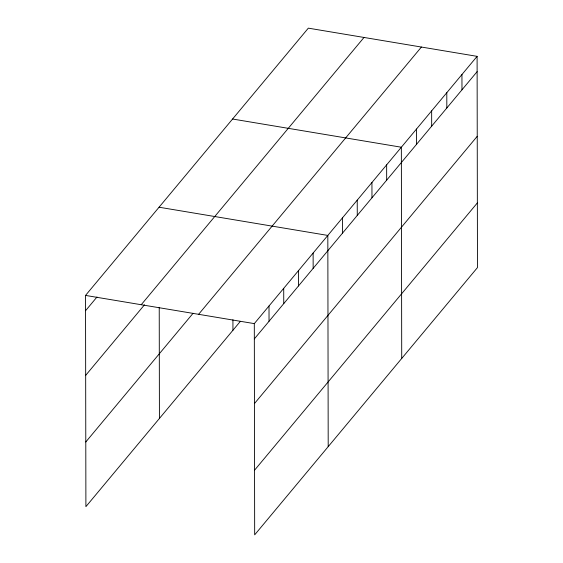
<?xml version="1.0" encoding="UTF-8"?>
<svg xmlns="http://www.w3.org/2000/svg" width="563" height="563" viewBox="0 0 563 563"><rect width="100%" height="100%" fill="white"/><g stroke="black" fill="none" stroke-linecap="round" stroke-linejoin="round"><path stroke-width="0.84" d="M240.239 321.501L85.9 506.651L85.534 295.42L308.327 28.15L477.1 56.349L477.466 267.58L254.673 534.85L254.307 323.619L477.1 56.349M85.562 310.713L96.998 296.99M141.229 304.724L364.022 37.454M85.675 375.366L144.487 304.808M85.787 441.99L193.074 313.281M198.612 314.316L421.405 47.046M254.335 338.912L477.128 71.642M254.448 403.572L477.241 136.302M254.56 470.189L477.354 202.919M232.575 119.025L401.349 147.224L401.722 358.455M159.055 207.219L327.828 235.425L328.201 446.649M85.534 295.42L254.307 323.619M461.949 74.527L461.977 89.813M446.797 92.698L446.825 107.99M431.652 110.876L431.673 126.161M416.5 129.047L416.529 144.339M386.647 164.86L386.675 180.153M371.939 182.503L371.967 197.789M357.238 200.139L357.266 215.432M342.536 217.782L342.557 233.075M313.127 253.061L313.155 268.354M298.418 270.704L298.446 285.99M283.717 288.34L283.745 303.633M269.008 305.983L269.037 321.269M232.927 319.763L232.941 330.249M159.23 307.335L159.42 418.45"/></g></svg>
